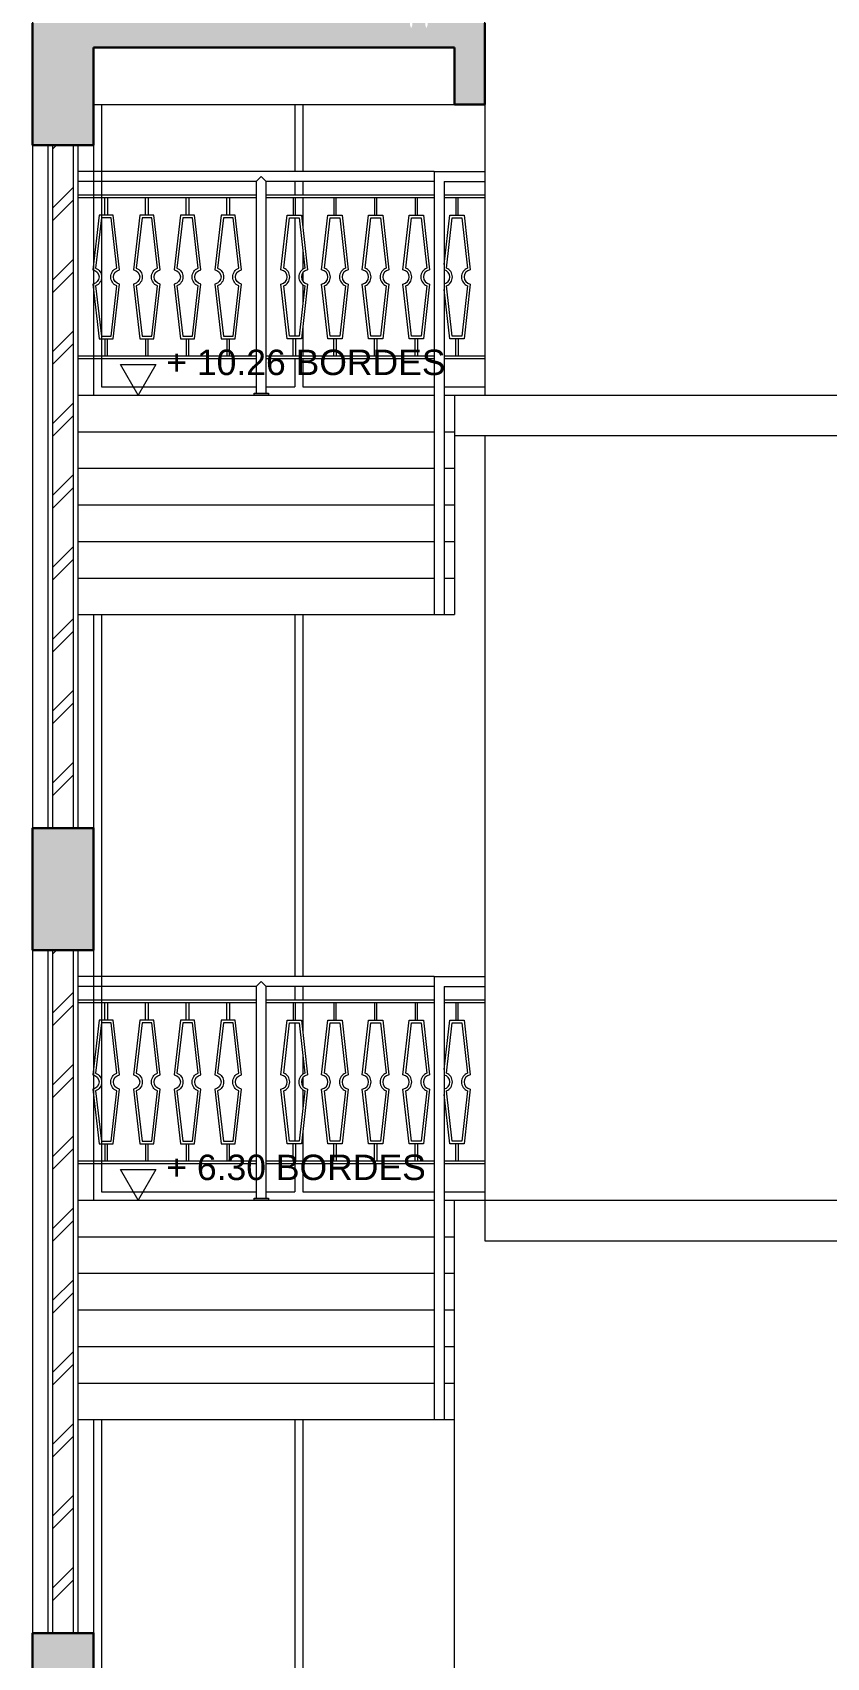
# Model space of a CAD drawing. Header units: millimetres. Extents: x -11 to 1625, y -267 to 180.
# Drawn here: x 1109.42 to 1117.23, y -32.46 to -16.47 of the extents above; entities that cross this region are included whole.
import ezdxf

# ---------------------------------------------------------------- set-up
doc = ezdxf.new("R2010")
doc.units = ezdxf.units.MM
for name, color, linetype, lineweight in [('ars', 11, 'Continuous', 5), ('blk', 1, 'Continuous', 30), ('kus', 63, 'Continuous', 15), ('lan', 7, 'Continuous', 15), ('not', 7, 'Continuous', 20), ('sol kol', 8, 'Continuous', 0), ('tem', 5, 'Continuous', 20)]:
    doc.layers.add(name, color=color, linetype=linetype, lineweight=lineweight)
doc.styles.add('S', font='SIMPLEX', dxfattribs={"width": 1.1})
doc.styles.get("Standard").update_dxf_attribs({"font": 'ARIALUNI.TTF'})

# ---------------------------------------------------------------- blocks, each defined once
blk = doc.blocks.new('PEIL')
blk.add_lwpolyline([(-0.188, 0.325), (0.188, 0.325), (0, 0)], close=True)
at = {"style": 'S', "width": 1.1, "flags": 4}
blk.add_attdef('CAT', (0.265, 0.036), '', height=0.2, dxfattribs=at)

msp = doc.modelspace()

# ---------------------------------------------------------------- hatches: boundary and pattern name
at = {"layer": 'ars'}
h = msp.add_hatch(dxfattribs=at)
h.set_pattern_fill('TEMBOK', color=256, scale=0.5)
h.set_pattern_definition([(45, (1081.7268, -124.578), (-0.3535534, 0.3535534), []), (45, (1081.8518, -124.578), (-0.3535534, 0.3535534), [])])
h.paths.add_polyline_path([(1109.8183396, -17.5800001), (1109.6183396, -17.5800001), (1109.6183396, -24.3000001), (1109.8183396, -24.3000001)])
h = msp.add_hatch(dxfattribs=at)
h.set_pattern_fill('TEMBOK', color=256, scale=0.5)
h.set_pattern_definition([(45, (1081.7268, -132.498), (-0.3535534, 0.3535534), []), (45, (1081.8518, -132.498), (-0.3535534, 0.3535534), [])])
h.paths.add_polyline_path([(1109.8183396, -25.5000001), (1109.6183396, -25.5000001), (1109.6183396, -32.2200001), (1109.8183396, -32.2200001)])
at = {"layer": 'sol kol'}
h = msp.add_hatch(color=256, dxfattribs=at)
h.dxf.hatch_style = 1
h.paths.add_polyline_path([(1113.8683396, -16.3800001), (1113.3058396, -16.3800001), (1113.3058396, -16.3980913), (1113.2933396, -16.4296418), (1113.2808396, -16.3980913), (1113.2808396, -16.3800001), (1113.1558396, -16.3800001), (1113.1558396, -16.3980913), (1113.1433396, -16.4296418), (1113.1308396, -16.3980913), (1113.1308396, -16.3800001), (1109.4183396, -16.3800001), (1109.4183396, -17.5800001), (1110.0183396, -17.5800001), (1110.0183396, -16.6200001), (1113.5683396, -16.6200001), (1113.5683396, -17.1800001), (1113.8683396, -17.1800001)])
h = msp.add_hatch(color=256, dxfattribs=at)
h.dxf.hatch_style = 1
h.paths.add_polyline_path([(1109.4183396, -25.5000001), (1110.0183396, -25.5000001), (1110.0183396, -24.3000001), (1109.4183396, -24.3000001)])
h = msp.add_hatch(color=256, dxfattribs=at)
h.dxf.hatch_style = 1
h.paths.add_polyline_path([(1109.4183396, -33.4200001), (1110.0183396, -33.4200001), (1110.0183396, -32.2200001), (1109.4183396, -32.2200001)])

# ---------------------------------------------------------------- linework, layer by layer
at = {"layer": 'ars'}
for p, q in [((1113.3683396, -17.8400001), (1113.8683396, -17.8400001)), ((1113.3683396, -17.8400001), (1113.3683396, -22.2000001)), ((1113.4683396, -17.9400001), (1113.8683396, -17.9400001)), ((1113.4683396, -17.9400001), (1113.4683396, -22.2000001)), ((1110.1558396, -18.0986437), (1110.1558396, -18.2694104)), ((1110.5558396, -18.0986437), (1110.5558396, -18.2694104)), ((1110.9558396, -18.0986437), (1110.9558396, -18.2694104)), ((1111.3558396, -18.0986437), (1111.3558396, -18.2694104)), ((1111.9808396, -18.0986437), (1111.9808396, -18.2694104)), ((1112.3808396, -18.0986437), (1112.3808396, -18.2694104)), ((1112.7808396, -18.0986437), (1112.7808396, -18.2694104)), ((1113.1808396, -18.0986437), (1113.1808396, -18.2694104)), ((1113.5808396, -18.0986437), (1113.5808396, -18.2694104)), ((1113.3683396, -25.7600001), (1113.8683396, -25.7600001)), ((1113.3683396, -25.7600001), (1113.3683396, -30.1200001)), ((1113.4683396, -25.8600001), (1113.8683396, -25.8600001)), ((1113.4683396, -25.8600001), (1113.4683396, -30.1200001)), ((1110.1558396, -26.0186437), (1110.1558396, -26.1894104)), ((1110.5558396, -26.0186437), (1110.5558396, -26.1894104)), ((1110.9558396, -26.0186437), (1110.9558396, -26.1894104)), ((1111.3558396, -26.0186437), (1111.3558396, -26.1894104)), ((1111.9808396, -26.0186437), (1111.9808396, -26.1894104)), ((1112.3808396, -26.0186437), (1112.3808396, -26.1894104)), ((1112.7808396, -26.0186437), (1112.7808396, -26.1894104)), ((1113.1808396, -26.0186437), (1113.1808396, -26.1894104)), ((1113.3683396, -25.9600001), (1113.3683396, -30.1200001)), ((1113.5808396, -26.0186437), (1113.5808396, -26.1894104)), ((1113.4683396, -26.0600001), (1113.4683396, -30.1200001))]:
    msp.add_line(p, q, dxfattribs=at)
at = {"layer": 'ars', "ltscale": 0.15}
for p, q in [((1110.1558396, -19.6566735), (1110.1558396, -19.4859069)), ((1110.5558396, -19.6566735), (1110.5558396, -19.4859069)), ((1110.9558396, -19.6566735), (1110.9558396, -19.4859069)), ((1111.3558396, -19.6566735), (1111.3558396, -19.4859069)), ((1111.9808396, -19.6566735), (1111.9808396, -19.4859069)), ((1112.3808396, -19.6566735), (1112.3808396, -19.4859069)), ((1112.7808396, -19.6566735), (1112.7808396, -19.4859069)), ((1113.1808396, -19.6566735), (1113.1808396, -19.4859069)), ((1113.5808396, -19.6566735), (1113.5808396, -19.4859069)), ((1110.1558396, -27.5766735), (1110.1558396, -27.4059069)), ((1110.5558396, -27.5766735), (1110.5558396, -27.4059069)), ((1110.9558396, -27.5766735), (1110.9558396, -27.4059069)), ((1111.3558396, -27.5766735), (1111.3558396, -27.4059069)), ((1111.9808396, -27.5766735), (1111.9808396, -27.4059069)), ((1112.3808396, -27.5766735), (1112.3808396, -27.4059069)), ((1112.7808396, -27.5766735), (1112.7808396, -27.4059069)), ((1113.1808396, -27.5766735), (1113.1808396, -27.4059069)), ((1113.5808396, -27.5766735), (1113.5808396, -27.4059069))]:
    msp.add_line(p, q, dxfattribs=at)
at = {"layer": 'ars'}
for points in [[(1109.8183396, -17.5800001), (1109.8183396, -24.3000001), (1109.6183396, -24.3000001), (1109.6183396, -17.5800001)], [(1113.3683396, -17.8400001), (1109.8683396, -17.8400001)], [(1111.6183396, -17.9400001), (1111.6683396, -17.8900001), (1111.7183396, -17.9400001)], [(1111.6183396, -17.9400001), (1109.8683396, -17.9400001)], [(1111.6183396, -17.9400001), (1111.6183396, -20.0200001), (1111.7183396, -20.0200001), (1111.7183396, -17.9400001)], [(1113.3683396, -17.9400001), (1111.7183396, -17.9400001)], [(1111.6183396, -18.072543), (1109.8683396, -18.072543)], [(1111.6183396, -18.0986437), (1109.8683396, -18.0986437)], [(1110.1308396, -18.2694104), (1110.1308396, -18.0986437)], [(1110.5308396, -18.2694104), (1110.5308396, -18.0986437)], [(1110.9308396, -18.2694104), (1110.9308396, -18.0986437)], [(1111.3308396, -18.2694104), (1111.3308396, -18.0986437)], [(1113.3683396, -18.072543), (1111.7183396, -18.072543)], [(1113.3683396, -18.0986437), (1111.7183396, -18.0986437)], [(1112.0058396, -18.2694104), (1112.0058396, -18.0986437)], [(1112.4058396, -18.2694104), (1112.4058396, -18.0986437)], [(1112.8058396, -18.2694104), (1112.8058396, -18.0986437)], [(1113.2058396, -18.2694104), (1113.2058396, -18.0986437)], [(1113.8683396, -18.072543), (1113.4683396, -18.072543)], [(1113.8683396, -18.0986437), (1113.4683396, -18.0986437)], [(1113.6058396, -18.2694104), (1113.6058396, -18.0986437)], [(1110.1308396, -19.4859069), (1110.1308396, -19.6566735)], [(1110.5308396, -19.4859069), (1110.5308396, -19.6566735)], [(1110.9308396, -19.4859069), (1110.9308396, -19.6566735)], [(1111.3308396, -19.4859069), (1111.3308396, -19.6566735)], [(1112.0058396, -19.4859069), (1112.0058396, -19.6566735)], [(1112.4058396, -19.4859069), (1112.4058396, -19.6566735)], [(1112.8058396, -19.4859069), (1112.8058396, -19.6566735)], [(1113.2058396, -19.4859069), (1113.2058396, -19.6566735)], [(1113.6058396, -19.4859069), (1113.6058396, -19.6566735)], [(1111.6183396, -19.6566735), (1109.8683396, -19.6566735)], [(1113.3683396, -19.6566735), (1111.7183396, -19.6566735)], [(1113.8683396, -19.6566735), (1113.4683396, -19.6566735)], [(1111.6183396, -19.6827743), (1109.8683396, -19.6827743)], [(1113.3683396, -19.6827743), (1111.7183396, -19.6827743)], [(1113.8683396, -19.6827743), (1113.4683396, -19.6827743)], [(1109.8183396, -25.5000001), (1109.8183396, -32.2200001), (1109.6183396, -32.2200001), (1109.6183396, -25.5000001)], [(1113.3683396, -25.7600001), (1109.8683396, -25.7600001)], [(1111.6183396, -25.8600001), (1109.8683396, -25.8600001)], [(1111.6183396, -25.8600001), (1111.6683396, -25.8100001), (1111.7183396, -25.8600001)], [(1111.6183396, -25.8600001), (1111.6183396, -27.9400001), (1111.7183396, -27.9400001), (1111.7183396, -25.8600001)], [(1113.3683396, -25.8600001), (1111.7183396, -25.8600001)], [(1111.6183396, -25.992543), (1109.8683396, -25.992543)], [(1111.6183396, -26.0186437), (1109.8683396, -26.0186437)], [(1110.1308396, -26.1894104), (1110.1308396, -26.0186437)], [(1110.5308396, -26.1894104), (1110.5308396, -26.0186437)], [(1110.9308396, -26.1894104), (1110.9308396, -26.0186437)], [(1111.3308396, -26.1894104), (1111.3308396, -26.0186437)], [(1113.3683396, -25.992543), (1111.7183396, -25.992543)], [(1113.3683396, -26.0186437), (1111.7183396, -26.0186437)], [(1112.0058396, -26.1894104), (1112.0058396, -26.0186437)], [(1112.4058396, -26.1894104), (1112.4058396, -26.0186437)], [(1112.8058396, -26.1894104), (1112.8058396, -26.0186437)], [(1113.2058396, -26.1894104), (1113.2058396, -26.0186437)], [(1113.8683396, -25.992543), (1113.4683396, -25.992543)], [(1113.8683396, -26.0186437), (1113.4683396, -26.0186437)], [(1113.6058396, -26.1894104), (1113.6058396, -26.0186437)], [(1110.1308396, -27.4059069), (1110.1308396, -27.5766735)], [(1110.5308396, -27.4059069), (1110.5308396, -27.5766735)], [(1110.9308396, -27.4059069), (1110.9308396, -27.5766735)], [(1111.3308396, -27.4059069), (1111.3308396, -27.5766735)], [(1112.0058396, -27.4059069), (1112.0058396, -27.5766735)], [(1112.4058396, -27.4059069), (1112.4058396, -27.5766735)], [(1112.8058396, -27.4059069), (1112.8058396, -27.5766735)], [(1113.2058396, -27.4059069), (1113.2058396, -27.5766735)], [(1113.6058396, -27.4059069), (1113.6058396, -27.5766735)], [(1111.6183396, -27.5766735), (1109.8683396, -27.5766735)], [(1111.6183396, -27.6027743), (1109.8683396, -27.6027743)], [(1113.3683396, -27.5766735), (1111.7183396, -27.5766735)], [(1113.3683396, -27.6027743), (1111.7183396, -27.6027743)], [(1113.8683396, -27.5766735), (1113.4683396, -27.5766735)], [(1113.8683396, -27.6027743), (1113.4683396, -27.6027743)]]:
    msp.add_lwpolyline(points, dxfattribs=at)
at = {"layer": 'ars', "ltscale": 0.15}
for points in [[(1110.2133396, -19.4859069), (1110.2744875, -18.9472565, -0.8755163967), (1110.2744875, -18.8080607), (1110.2133396, -18.2694104), (1110.0733396, -18.2694104), (1110.0121917, -18.8080607, -0.8755163967), (1110.0121917, -18.9472565), (1110.0733396, -19.4859069)], [(1110.1910171, -19.4609069), (1110.2472458, -18.9655896, -0.6674821511), (1110.2472458, -18.7897277), (1110.1910171, -18.2944104), (1110.0956622, -18.2944104), (1110.0394335, -18.7897277, -0.6674821511), (1110.0394335, -18.9655896), (1110.0956622, -19.4609069)], [(1110.6133396, -19.4859069), (1110.6744875, -18.9472565, -0.8755163967), (1110.6744875, -18.8080607), (1110.6133396, -18.2694104), (1110.4733396, -18.2694104), (1110.4121917, -18.8080607, -0.8755163967), (1110.4121917, -18.9472565), (1110.4733396, -19.4859069)], [(1110.5910171, -19.4609069), (1110.6472458, -18.9655896, -0.6674821511), (1110.6472458, -18.7897277), (1110.5910171, -18.2944104), (1110.4956622, -18.2944104), (1110.4394335, -18.7897277, -0.6674821511), (1110.4394335, -18.9655896), (1110.4956622, -19.4609069)], [(1111.0133396, -19.4859069), (1111.0744875, -18.9472565, -0.8755163967), (1111.0744875, -18.8080607), (1111.0133396, -18.2694104), (1110.8733396, -18.2694104), (1110.8121917, -18.8080607, -0.8755163967), (1110.8121917, -18.9472565), (1110.8733396, -19.4859069)], [(1110.9910171, -19.4609069), (1111.0472458, -18.9655896, -0.6674821511), (1111.0472458, -18.7897277), (1110.9910171, -18.2944104), (1110.8956622, -18.2944104), (1110.8394335, -18.7897277, -0.6674821511), (1110.8394335, -18.9655896), (1110.8956622, -19.4609069)], [(1111.4133396, -19.4859069), (1111.4744875, -18.9472565, -0.8755163967), (1111.4744875, -18.8080607), (1111.4133396, -18.2694104), (1111.2733396, -18.2694104), (1111.2121917, -18.8080607, -0.8755163967), (1111.2121917, -18.9472565), (1111.2733396, -19.4859069)], [(1111.3910171, -19.4609069), (1111.4472458, -18.9655896, -0.6674821511), (1111.4472458, -18.7897277), (1111.3910171, -18.2944104), (1111.2956622, -18.2944104), (1111.2394335, -18.7897277, -0.6674821511), (1111.2394335, -18.9655896), (1111.2956622, -19.4609069)], [(1111.9233396, -19.4859069), (1111.8621917, -18.9472565, 0.8755163967), (1111.8621917, -18.8080607), (1111.9233396, -18.2694104), (1112.0633396, -18.2694104), (1112.1244875, -18.8080607, 0.8755163967), (1112.1244875, -18.9472565), (1112.0633396, -19.4859069)], [(1111.9456622, -19.4609069), (1111.8894335, -18.9655896, 0.6674821511), (1111.8894335, -18.7897277), (1111.9456622, -18.2944104), (1112.0410171, -18.2944104), (1112.0972458, -18.7897277, 0.6674821511), (1112.0972458, -18.9655896), (1112.0410171, -19.4609069)], [(1112.3233396, -19.4859069), (1112.2621917, -18.9472565, 0.8755163967), (1112.2621917, -18.8080607), (1112.3233396, -18.2694104), (1112.4633396, -18.2694104), (1112.5244875, -18.8080607, 0.8755163967), (1112.5244875, -18.9472565), (1112.4633396, -19.4859069)], [(1112.3456622, -19.4609069), (1112.2894335, -18.9655896, 0.6674821511), (1112.2894335, -18.7897277), (1112.3456622, -18.2944104), (1112.4410171, -18.2944104), (1112.4972458, -18.7897277, 0.6674821511), (1112.4972458, -18.9655896), (1112.4410171, -19.4609069)], [(1112.7233396, -19.4859069), (1112.6621917, -18.9472565, 0.8755163967), (1112.6621917, -18.8080607), (1112.7233396, -18.2694104), (1112.8633396, -18.2694104), (1112.9244875, -18.8080607, 0.8755163967), (1112.9244875, -18.9472565), (1112.8633396, -19.4859069)], [(1112.7456622, -19.4609069), (1112.6894335, -18.9655896, 0.6674821511), (1112.6894335, -18.7897277), (1112.7456622, -18.2944104), (1112.8410171, -18.2944104), (1112.8972458, -18.7897277, 0.6674821511), (1112.8972458, -18.9655896), (1112.8410171, -19.4609069)], [(1113.1233396, -19.4859069), (1113.0621917, -18.9472565, 0.8755163967), (1113.0621917, -18.8080607), (1113.1233396, -18.2694104), (1113.2633396, -18.2694104), (1113.3244875, -18.8080607, 0.8755163967), (1113.3244875, -18.9472565), (1113.2633396, -19.4859069)], [(1113.1456622, -19.4609069), (1113.0894335, -18.9655896, 0.6674821511), (1113.0894335, -18.7897277), (1113.1456622, -18.2944104), (1113.2410171, -18.2944104), (1113.2972458, -18.7897277, 0.6674821511), (1113.2972458, -18.9655896), (1113.2410171, -19.4609069)], [(1113.5456622, -19.4609069), (1113.4894335, -18.9655896, 0.6674821511), (1113.4894335, -18.7897277), (1113.5456622, -18.2944104), (1113.6410171, -18.2944104), (1113.6972458, -18.7897277, 0.6674821511), (1113.6972458, -18.9655896), (1113.6410171, -19.4609069)], [(1110.2133396, -27.4059069), (1110.2744875, -26.8672565, -0.8755163967), (1110.2744875, -26.7280607), (1110.2133396, -26.1894104), (1110.0733396, -26.1894104), (1110.0121917, -26.7280607, -0.8755163967), (1110.0121917, -26.8672565), (1110.0733396, -27.4059069)], [(1110.1910171, -27.3809069), (1110.2472458, -26.8855896, -0.6674821511), (1110.2472458, -26.7097277), (1110.1910171, -26.2144104), (1110.0956622, -26.2144104), (1110.0394335, -26.7097277, -0.6674821511), (1110.0394335, -26.8855896), (1110.0956622, -27.3809069)], [(1110.6133396, -27.4059069), (1110.6744875, -26.8672565, -0.8755163967), (1110.6744875, -26.7280607), (1110.6133396, -26.1894104), (1110.4733396, -26.1894104), (1110.4121917, -26.7280607, -0.8755163967), (1110.4121917, -26.8672565), (1110.4733396, -27.4059069)], [(1110.5910171, -27.3809069), (1110.6472458, -26.8855896, -0.6674821511), (1110.6472458, -26.7097277), (1110.5910171, -26.2144104), (1110.4956622, -26.2144104), (1110.4394335, -26.7097277, -0.6674821511), (1110.4394335, -26.8855896), (1110.4956622, -27.3809069)], [(1111.0133396, -27.4059069), (1111.0744875, -26.8672565, -0.8755163967), (1111.0744875, -26.7280607), (1111.0133396, -26.1894104), (1110.8733396, -26.1894104), (1110.8121917, -26.7280607, -0.8755163967), (1110.8121917, -26.8672565), (1110.8733396, -27.4059069)], [(1110.9910171, -27.3809069), (1111.0472458, -26.8855896, -0.6674821511), (1111.0472458, -26.7097277), (1110.9910171, -26.2144104), (1110.8956622, -26.2144104), (1110.8394335, -26.7097277, -0.6674821511), (1110.8394335, -26.8855896), (1110.8956622, -27.3809069)], [(1111.4133396, -27.4059069), (1111.4744875, -26.8672565, -0.8755163967), (1111.4744875, -26.7280607), (1111.4133396, -26.1894104), (1111.2733396, -26.1894104), (1111.2121917, -26.7280607, -0.8755163967), (1111.2121917, -26.8672565), (1111.2733396, -27.4059069)], [(1111.3910171, -27.3809069), (1111.4472458, -26.8855896, -0.6674821511), (1111.4472458, -26.7097277), (1111.3910171, -26.2144104), (1111.2956622, -26.2144104), (1111.2394335, -26.7097277, -0.6674821511), (1111.2394335, -26.8855896), (1111.2956622, -27.3809069)], [(1111.9233396, -27.4059069), (1111.8621917, -26.8672565, 0.8755163967), (1111.8621917, -26.7280607), (1111.9233396, -26.1894104), (1112.0633396, -26.1894104), (1112.1244875, -26.7280607, 0.8755163967), (1112.1244875, -26.8672565), (1112.0633396, -27.4059069)], [(1111.9456622, -27.3809069), (1111.8894335, -26.8855896, 0.6674821511), (1111.8894335, -26.7097277), (1111.9456622, -26.2144104), (1112.0410171, -26.2144104), (1112.0972458, -26.7097277, 0.6674821511), (1112.0972458, -26.8855896), (1112.0410171, -27.3809069)], [(1112.3233396, -27.4059069), (1112.2621917, -26.8672565, 0.8755163967), (1112.2621917, -26.7280607), (1112.3233396, -26.1894104), (1112.4633396, -26.1894104), (1112.5244875, -26.7280607, 0.8755163967), (1112.5244875, -26.8672565), (1112.4633396, -27.4059069)], [(1112.3456622, -27.3809069), (1112.2894335, -26.8855896, 0.6674821511), (1112.2894335, -26.7097277), (1112.3456622, -26.2144104), (1112.4410171, -26.2144104), (1112.4972458, -26.7097277, 0.6674821511), (1112.4972458, -26.8855896), (1112.4410171, -27.3809069)], [(1112.7233396, -27.4059069), (1112.6621917, -26.8672565, 0.8755163967), (1112.6621917, -26.7280607), (1112.7233396, -26.1894104), (1112.8633396, -26.1894104), (1112.9244875, -26.7280607, 0.8755163967), (1112.9244875, -26.8672565), (1112.8633396, -27.4059069)], [(1112.7456622, -27.3809069), (1112.6894335, -26.8855896, 0.6674821511), (1112.6894335, -26.7097277), (1112.7456622, -26.2144104), (1112.8410171, -26.2144104), (1112.8972458, -26.7097277, 0.6674821511), (1112.8972458, -26.8855896), (1112.8410171, -27.3809069)], [(1113.1233396, -27.4059069), (1113.0621917, -26.8672565, 0.8755163967), (1113.0621917, -26.7280607), (1113.1233396, -26.1894104), (1113.2633396, -26.1894104), (1113.3244875, -26.7280607, 0.8755163967), (1113.3244875, -26.8672565), (1113.2633396, -27.4059069)], [(1113.1456622, -27.3809069), (1113.0894335, -26.8855896, 0.6674821511), (1113.0894335, -26.7097277), (1113.1456622, -26.2144104), (1113.2410171, -26.2144104), (1113.2972458, -26.7097277, 0.6674821511), (1113.2972458, -26.8855896), (1113.2410171, -27.3809069)], [(1113.5456622, -27.3809069), (1113.4894335, -26.8855896, 0.6674821511), (1113.4894335, -26.7097277), (1113.5456622, -26.2144104), (1113.6410171, -26.2144104), (1113.6972458, -26.7097277, 0.6674821511), (1113.6972458, -26.8855896), (1113.6410171, -27.3809069)]]:
    msp.add_lwpolyline(points, format="xyb", close=True, dxfattribs=at)
for points in [[(1113.4683396, -18.7539042), (1113.5233396, -18.2694104), (1113.6633396, -18.2694104), (1113.7244875, -18.8080607, 0.8755163967), (1113.7244875, -18.9472565), (1113.6633396, -19.4859069), (1113.5233396, -19.4859069), (1113.4683396, -19.001413)], [(1113.4683396, -18.9461566, 0.799822708), (1113.4683396, -18.8091607, 0.799822708)], [(1113.4683396, -26.6739042), (1113.5233396, -26.1894104), (1113.6633396, -26.1894104), (1113.7244875, -26.7280607, 0.8755163967), (1113.7244875, -26.8672565), (1113.6633396, -27.4059069), (1113.5233396, -27.4059069), (1113.4683396, -26.921413)], [(1113.4683396, -26.8661566, 0.799822708), (1113.4683396, -26.7291607, 0.799822708)]]:
    msp.add_lwpolyline(points, format="xyb", dxfattribs=at)
at = {"layer": 'ars'}
for points in [[(1111.7383396, -20.0400001), (1111.5983396, -20.0400001), (1111.5983396, -20.0200001), (1111.7383396, -20.0200001)], [(1111.7383396, -27.9600001), (1111.5983396, -27.9600001), (1111.5983396, -27.9400001), (1111.7383396, -27.9400001)]]:
    msp.add_lwpolyline(points, close=True, dxfattribs=at)
at = {"layer": 'blk'}
for p, q in [((1109.4183396, -17.5800001), (1109.4183396, -16.3800001)), ((1113.8683396, -17.1800001), (1113.8683396, -16.3800001)), ((1113.5683396, -16.6200001), (1110.0183396, -16.6200001)), ((1110.0183396, -16.6200001), (1110.0183396, -17.5800001)), ((1113.5683396, -16.6200001), (1113.5683396, -17.1800001)), ((1113.5683396, -17.1800001), (1113.8683396, -17.1800001)), ((1110.0183396, -17.5800001), (1109.4183396, -17.5800001))]:
    msp.add_line(p, q, dxfattribs=at)
for points in [[(1110.0183396, -25.5000001), (1109.4183396, -25.5000001), (1109.4183396, -24.3000001), (1110.0183396, -24.3000001)], [(1110.0183396, -33.4200001), (1109.4183396, -33.4200001), (1109.4183396, -32.2200001), (1110.0183396, -32.2200001)]]:
    msp.add_lwpolyline(points, close=True, dxfattribs=at)
at = {"layer": 'kus'}
for p, q in [((1110.0983396, -17.1800001), (1110.0983396, -19.9600001)), ((1111.9983396, -17.1800001), (1111.9983396, -17.8400001)), ((1112.0783396, -17.1800001), (1112.0783396, -17.8400001)), ((1111.9983396, -17.9400001), (1111.9983396, -18.072543)), ((1112.0783396, -17.9400001), (1112.0783396, -18.072543)), ((1112.0783396, -18.0986437), (1112.0783396, -18.4015451)), ((1111.9983396, -18.2944104), (1111.9983396, -19.4609069)), ((1112.0783396, -18.623184), (1112.0783396, -18.8002413)), ((1112.0783396, -18.8345569), (1112.0783396, -18.9207603)), ((1112.0783396, -18.955076), (1112.0783396, -19.1321333)), ((1112.0783396, -19.3537722), (1112.0783396, -19.6566735)), ((1111.9983396, -19.6827743), (1111.9983396, -19.9600001)), ((1112.0783396, -19.6827743), (1112.0783396, -19.9600001)), ((1110.0983396, -19.9600001), (1111.6183396, -19.9600001)), ((1111.7183396, -19.9600001), (1111.9983396, -19.9600001)), ((1112.0783396, -19.9600001), (1113.3683396, -19.9600001)), ((1113.4683396, -19.9600001), (1113.8683396, -19.9600001)), ((1110.0983396, -22.2000001), (1110.0983396, -27.8800001)), ((1111.9983396, -22.2000001), (1111.9983396, -25.7600001)), ((1112.0783396, -22.2000001), (1112.0783396, -25.7600001)), ((1111.9983396, -25.8600001), (1111.9983396, -25.992543)), ((1112.0783396, -25.8600001), (1112.0783396, -25.992543)), ((1112.0783396, -26.0186437), (1112.0783396, -26.3215451)), ((1111.9983396, -26.2144104), (1111.9983396, -27.3809069)), ((1112.0783396, -26.543184), (1112.0783396, -26.7202413)), ((1112.0783396, -26.7545569), (1112.0783396, -26.8407603)), ((1112.0783396, -26.875076), (1112.0783396, -27.0521333)), ((1112.0783396, -27.2737722), (1112.0783396, -27.5766735)), ((1111.9983396, -27.6027743), (1111.9983396, -27.8800001)), ((1112.0783396, -27.6027743), (1112.0783396, -27.8800001)), ((1110.0983396, -27.8800001), (1111.6183396, -27.8800001)), ((1111.7183396, -27.8800001), (1111.9983396, -27.8800001)), ((1112.0783396, -27.8800001), (1113.3683396, -27.8800001)), ((1113.4683396, -27.8800001), (1113.8683396, -27.8800001)), ((1110.0983396, -30.1200001), (1110.0983396, -35.8000001)), ((1111.9983396, -30.1200001), (1111.9983396, -33.6800001)), ((1112.0783396, -30.1200001), (1112.0783396, -33.6800001))]:
    msp.add_line(p, q, dxfattribs=at)
at = {"layer": 'lan'}
for p, q in [((1113.8683396, -16.6200001), (1113.8683396, -9.0800001)), ((1110.0183396, -17.1800001), (1113.5683396, -17.1800001)), ((1113.8683396, -17.1800001), (1113.8683396, -20.0400001)), ((1109.5683396, -17.5800001), (1109.5683396, -24.3000001)), ((1109.8683396, -24.3000001), (1109.8683396, -17.5800001)), ((1109.8683396, -20.0400001), (1113.3683396, -20.0400001)), ((1113.4683396, -20.0400001), (1117.5683396, -20.0400001)), ((1113.4683396, -20.0400001), (1113.5683396, -20.0400001)), ((1113.5683396, -20.0400001), (1113.5683396, -22.2000001)), ((1109.8683396, -20.4000001), (1113.3683396, -20.4000001)), ((1113.4683396, -20.4000001), (1113.5683396, -20.4000001)), ((1117.5683396, -20.4400001), (1113.5683396, -20.4400001)), ((1113.8683396, -20.4400001), (1113.8683396, -28.3600001)), ((1109.8683396, -20.7600001), (1113.3683396, -20.7600001)), ((1113.4683396, -20.7600001), (1113.5683396, -20.7600001)), ((1109.8683396, -21.1200001), (1113.3683396, -21.1200001)), ((1113.4683396, -21.1200001), (1113.5683396, -21.1200001)), ((1109.8683396, -21.4800001), (1113.3683396, -21.4800001)), ((1113.4683396, -21.4800001), (1113.5683396, -21.4800001)), ((1109.8683396, -21.8400001), (1113.3683396, -21.8400001)), ((1113.4683396, -21.8400001), (1113.5683396, -21.8400001)), ((1109.8683396, -22.2000001), (1113.5683396, -22.2000001)), ((1109.5683396, -25.5000001), (1109.5683396, -32.2200001)), ((1109.8683396, -32.2200001), (1109.8683396, -25.5000001)), ((1109.8683396, -27.9600001), (1113.3683396, -27.9600001)), ((1109.8683396, -27.9600001), (1113.3683396, -27.9600001)), ((1113.4683396, -27.9600001), (1117.6183396, -27.9600001)), ((1113.4683396, -27.9600001), (1113.5683396, -27.9600001)), ((1113.5683396, -33.7800001), (1113.5683396, -27.9600001)), ((1109.8683396, -28.3200001), (1113.3683396, -28.3200001)), ((1113.4683396, -28.3200001), (1113.5683396, -28.3200001)), ((1113.4683396, -28.3200001), (1113.5683396, -28.3200001)), ((1113.8683396, -28.3600001), (1117.5683396, -28.3600001)), ((1109.8683396, -28.6800001), (1113.3683396, -28.6800001)), ((1113.4683396, -28.6800001), (1113.5683396, -28.6800001)), ((1113.4683396, -28.6800001), (1113.5683396, -28.6800001)), ((1109.8683396, -29.0400001), (1113.3683396, -29.0400001)), ((1113.4683396, -29.0400001), (1113.5683396, -29.0400001)), ((1113.4683396, -29.0400001), (1113.5683396, -29.0400001)), ((1109.8683396, -29.4000001), (1113.3683396, -29.4000001)), ((1113.4683396, -29.4000001), (1113.5683396, -29.4000001)), ((1113.4683396, -29.4000001), (1113.5683396, -29.4000001)), ((1109.8683396, -29.7600001), (1113.3683396, -29.7600001)), ((1113.4683396, -29.7600001), (1113.5683396, -29.7600001)), ((1113.4683396, -29.7600001), (1113.5683396, -29.7600001)), ((1109.8683396, -30.1200001), (1113.5683396, -30.1200001))]:
    msp.add_line(p, q, dxfattribs=at)
at = {"layer": 'tem'}
for p, q in [((1109.4183396, -8.4800001), (1109.4183396, -16.6200001)), ((1109.4183396, -17.5800001), (1109.4183396, -24.3000001)), ((1110.0183396, -17.5800001), (1110.0183396, -20.0400001)), ((1110.0183396, -22.2000001), (1110.0183396, -24.3000001)), ((1109.4183396, -25.5000001), (1109.4183396, -32.2200001)), ((1110.0183396, -25.5000001), (1110.0183396, -27.9600001)), ((1110.0183396, -30.1200001), (1110.0183396, -32.2200001))]:
    msp.add_line(p, q, dxfattribs=at)

# ---------------------------------------------------------------- block references
at = {"layer": 'not'}
ref = msp.add_blockref('PEIL', (1110.457851, -20.0400001), dxfattribs=dict(at, xscale=0.9237604307034012, yscale=0.9237604307034012, zscale=0.9237604307034012))
ref.add_attrib('CAT', '+ 10.26 BORDES', (1110.7345245, -19.8426942), dxfattribs={"layer": '0', "height": 0.25, "flags": 4})
ref = msp.add_blockref('PEIL', (1110.457851, -27.9600001), dxfattribs=dict(at, xscale=0.9237604307034012, yscale=0.9237604307034012, zscale=0.9237604307034012))
ref.add_attrib('CAT', '+ 6.30 BORDES', (1110.7345245, -27.7626942), dxfattribs={"layer": '0', "height": 0.25, "flags": 4})

doc.saveas('drawing.dxf')
